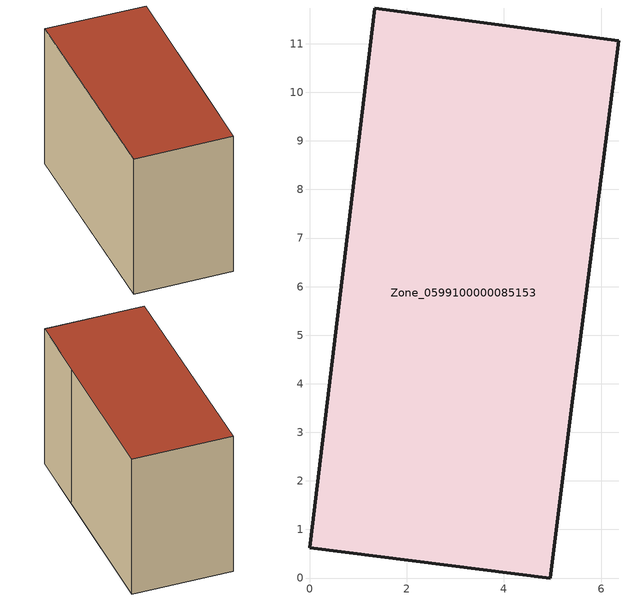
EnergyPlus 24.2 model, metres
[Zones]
Zone_0599100000085153
 floor ground (C_G): 1.34,11.74 6.37,11.06 5.38,3.38 4.96,0 0,0.62 z0
 wall outside (C_F): 6.37,11.06 1.34,11.74 0,0.62 4.96,0 5.38,3.38 6.37,11.06 z0:7.74
 roof outside (C_R): 4.96,0 5.38,3.38 6.37,11.06 1.34,11.74 0,0.62 z7.74
[BUILDING]
Pand.0599100000085153: North Axis=0; Terrain=City; Loads Convergence Tolerance Value=0.04; Temperature Convergence Tolerance Value=0.4; Solar Distribution=FullExterior; Maximum Number of Warmup Days=25; Minimum Number of Warmup Days=1
[Site:Location]
Rotterdam.The.Hague.AP_ZH_NLD Design_Conditions: Latitude=51.96; Longitude=4.45; Time Zone=1; Elevation=-4.5
[SITE:GROUNDTEMPERATURE:BUILDINGSURFACE]
18, 18, 18, 18, 18, 18, 18, 18, 18, 18, 18, 18
[MATERIAL] Thermal Absorptance=0.9; Solar Absorptance=0.7; Visible Absorptance=0.7
Name | Roughness | Thickness | Conductivity | Density | Specific Heat
G.TI.1946 | MediumSmooth | 0.15 | 1 | 540 | 1210
F.TI.1946 | Rough | 0.3 | 0.857143 | 1920 | 840
R.TI.1946 | MediumRough | 0.2 | 0.1 | 1500 | 1000
[CONSTRUCTION]
C_G: G.TI.1946
C_F: F.TI.1946
C_R: R.TI.1946
[ZONE]
Zone_0599100000085153: Type=1; Multiplier=1; Ceiling Height=Autocalculate; Volume=Autocalculate; Floor Area=autocalculate; Part of Total Floor Area=Yes
[ZONEINFILTRATION:DESIGNFLOWRATE]
Infil_Zone_0599100000085153: Zone or ZoneList or Space or SpaceList=Zone_0599100000085153; Schedule=AlwaysOn; Design Flow Rate Calculation Method=Flow/Area; Flow Rate per Floor Area=0.003; Constant Term Coefficient=1; Temperature Term Coefficient=0; Velocity Term Coefficient=0; Velocity Squared Term Coefficient=0
[HVACTEMPLATE:ZONE:IDEALLOADSAIRSYSTEM]
Zone_0599100000085153: Maximum Heating Supply Air Temperature=50; Minimum Cooling Supply Air Temperature=13; Maximum Heating Supply Air Humidity Ratio=0.0156; Minimum Cooling Supply Air Humidity Ratio=0.0077; Heating Limit=NoLimit; Cooling Limit=NoLimit; Dehumidification Control Type=ConstantSensibleHeatRatio; Cooling Sensible Heat Ratio=0.7; Dehumidification Setpoint=60; Humidification Control Type=None; Humidification Setpoint=30; Outdoor Air Method=None; Outdoor Air Flow Rate per Person=0.00944; Outdoor Air Flow Rate per Zone Floor Area=0; Outdoor Air Flow Rate per Zone=0; Demand Controlled Ventilation Type=None; Outdoor Air Economizer Type=NoEconomizer; Heat Recovery Type=None; Sensible Heat Recovery Effectiveness=0.7; Latent Heat Recovery Effectiveness=0.65
[ZONECONTROL:THERMOSTAT]
ThermostatControl_Zone_0599100000085153: Zone or ZoneList=Zone_0599100000085153; Control Type Schedule=DualSetpointControlType; Control 1=Thermostat_Zone_0599100000085153; Temperature Difference Between Cutout And Setpoint=0
[THERMOSTATSETPOINT:DUALSETPOINT]
Thermostat_Zone_0599100000085153: Heating Setpoint Temperature Schedule=HeatingSetpoint_Zone_0599100000085153; Cooling Setpoint Temperature Schedule=CoolingSetpoint_Zone_0599100000085153
[SCHEDULE:COMPACT]
HeatingSetpoint_Zone_0599100000085153: Through: 12/31, For: AllDays, Until: 24:00, 21
CoolingSetpoint_Zone_0599100000085153: Through: 12/31, For: AllDays, Until: 24:00, 24
DualSetpointControlType: Through: 12/31, For: AllDays, Until: 24:00, 4
AlwaysOn: Through: 12/31, For: AllDays, Until: 24:00, 1
